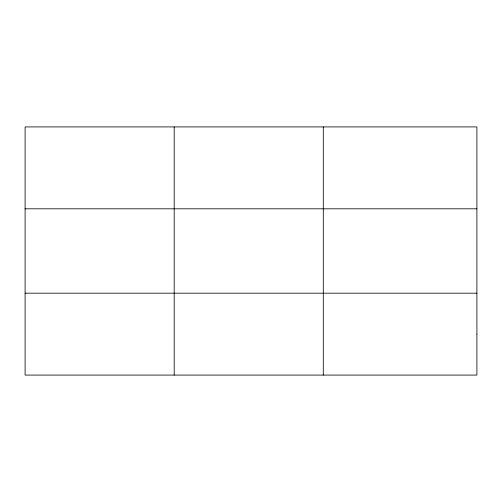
<?xml version="1.0" encoding="UTF-8"?>
<svg xmlns="http://www.w3.org/2000/svg" width="502" height="502" viewBox="0 0 502 502"><rect width="100%" height="100%" fill="white"/><g stroke="black" fill="none" stroke-linecap="round" stroke-linejoin="round"><path stroke-width="0.75" d="M174.194 126.918L174.194 375.082M323.288 126.918L323.288 375.082M25.1 208.813L476.9 208.813M25.1 293.187L476.9 293.187M476.9 334.131L476.9 375.082L25.1 375.082L25.1 126.918L476.9 126.918L476.9 334.131"/></g></svg>
